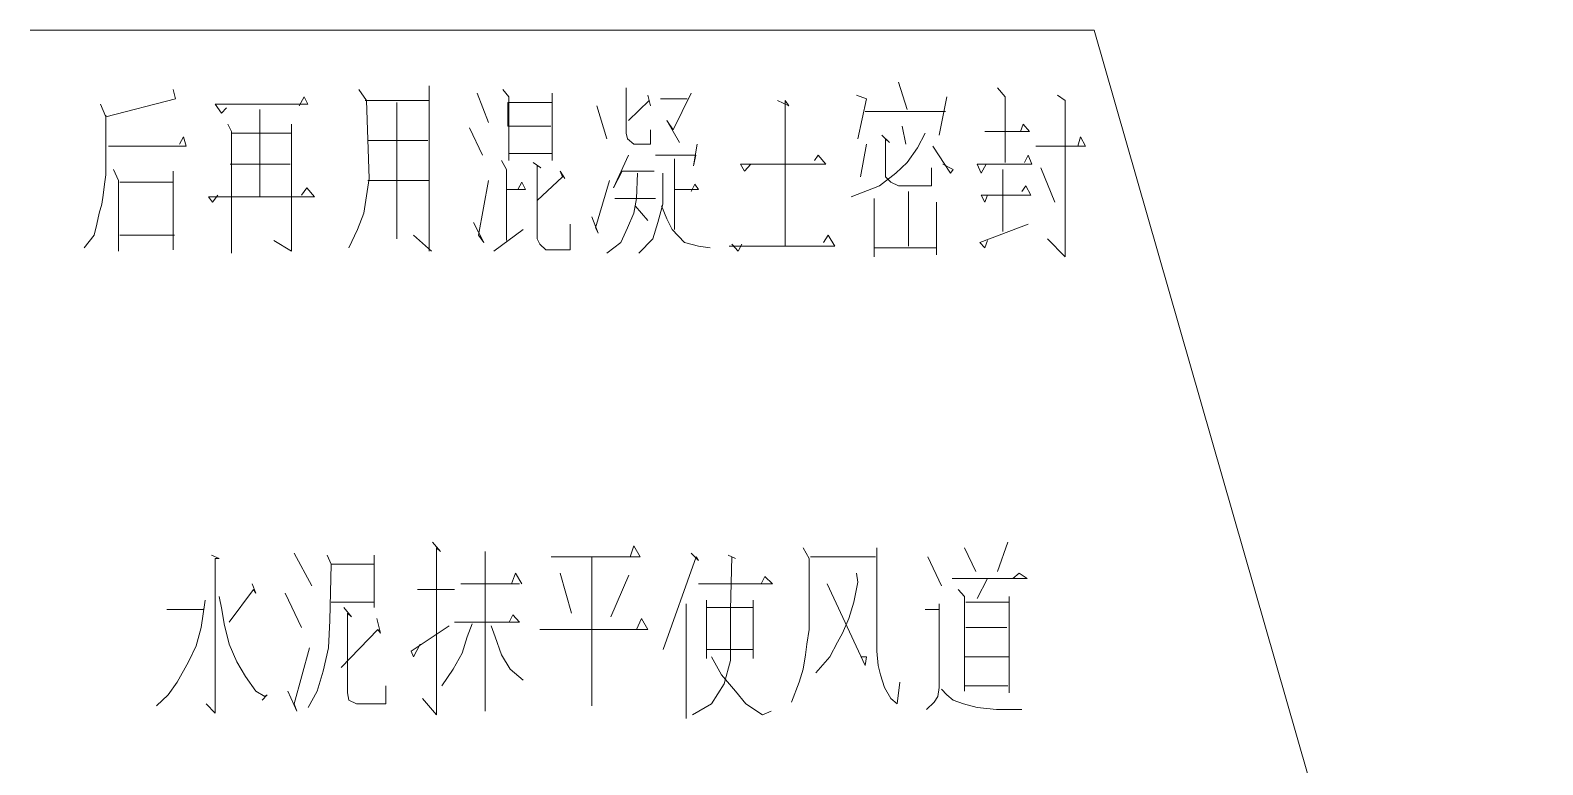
# Model space of a CAD drawing. Header units: millimetres. Extents: x 0 to 414, y 0 to 292.
# Drawn here: x 289.36 to 309.85, y 252.1 to 262.05 of the extents above; entities that cross this region are included whole.
import ezdxf

# ---------------------------------------------------------------- set-up
doc = ezdxf.new("R2010")
doc.units = ezdxf.units.MM

msp = doc.modelspace()

# ---------------------------------------------------------------- linework, layer by layer
at = {"color": 0, "lineweight": 0}
for points in [[(289.362444, 262.050389), (303.773417, 262.050389)], [(303.773417, 262.050389), (309.84825, 240.862556)], [(291.299194, 261.246056), (291.330944, 261.122583), (290.3855, 260.875639), (290.314944, 261.0485)], [(293.8145, 261.246056), (293.916806, 261.097889), (293.952083, 260.039556), (293.881528, 259.570361), (293.796861, 259.348111), (293.676917, 259.101167)], [(293.899167, 261.097889), (294.763472, 261.097889), (294.763472, 261.295444), (294.763472, 259.055306), (294.763472, 260.014861), (293.934444, 260.014861), (294.329556, 260.014861), (294.329556, 259.224639), (294.329556, 261.073194), (294.329556, 260.554611), (293.934444, 260.554611), (294.745833, 260.554611)], [(295.416111, 261.196667), (295.571333, 260.801556)], [(295.761833, 261.246056), (295.8465, 261.147278), (295.8465, 260.282972), (295.8465, 260.38175), (296.432111, 260.38175), (296.432111, 260.282972), (296.432111, 261.196667), (296.432111, 261.073194), (295.828861, 261.073194), (295.828861, 260.752167), (296.414472, 260.752167)], [(297.434, 261.27075), (297.434, 260.653389), (297.451639, 260.579306), (297.536306, 260.505222), (297.762083, 260.505222), (297.762083, 260.702778)], [(298.312417, 261.196667), (298.069, 260.702778), (297.984333, 260.82625), (298.157194, 260.529917)], [(301.120528, 261.344833), (301.240472, 260.974417)], [(302.464611, 261.27075), (302.566917, 261.147278), (302.566917, 260.258278)], [(292.022389, 260.999111), (291.951833, 260.925028), (291.867167, 261.0485), (293.123056, 261.0485), (293.073667, 261.147278), (293.003111, 261.023806)], [(297.035361, 261.023806), (297.172944, 260.579306)], [(297.726806, 261.171972), (297.762083, 261.023806), (297.744444, 261.097889), (297.46575, 260.82625)], [(297.899667, 261.122583), (298.2595, 261.122583)], [(299.483639, 261.097889), (299.638861, 261.023806), (299.585944, 261.097889), (299.585944, 259.125861), (298.827472, 259.125861), (300.25975, 259.125861), (300.171556, 259.274028), (300.104528, 259.17525)], [(300.552556, 261.171972), (300.690139, 261.122583), (300.570194, 260.579306)], [(301.776694, 261.147278), (301.670861, 260.628694)], [(303.276, 261.171972), (303.378306, 261.097889), (303.378306, 258.981222), (303.138417, 259.224639)], [(290.3855, 260.900333), (290.3855, 260.088944), (290.367861, 259.965472), (290.350222, 259.817306), (290.332583, 259.693833), (290.297306, 259.570361), (290.265556, 259.422194), (290.230278, 259.274028), (290.092694, 259.101167)], [(292.470417, 260.974417), (292.470417, 259.792611), (292.470417, 260.233583), (292.071778, 260.233583), (292.883167, 260.233583)], [(300.6725, 260.949722), (301.759056, 260.949722)], [(290.420778, 260.480528), (291.472056, 260.480528), (291.436778, 260.604), (291.383861, 260.505222)], [(292.040028, 260.776861), (292.089417, 260.678083), (292.089417, 259.030611), (292.089417, 260.653389), (292.900806, 260.653389), (292.900806, 260.776861), (292.900806, 259.055306), (292.660917, 259.199944)], [(295.313806, 260.727472), (295.486667, 260.357056)], [(301.483889, 260.653389), (301.378056, 260.455833), (301.240472, 260.258278), (301.08525, 260.113639), (300.863, 259.940778), (300.482, 259.792611)], [(300.898278, 260.628694), (301.000583, 260.529917), (300.947667, 260.579306), (300.947667, 260.06425), (301.018222, 259.990167), (301.120528, 259.940778), (301.568556, 259.940778), (301.568556, 260.187722)], [(301.173444, 260.752167), (301.222833, 260.505222)], [(302.29175, 260.678083), (302.895, 260.678083), (302.810333, 260.776861), (302.775056, 260.678083)], [(302.983194, 260.480528), (303.653472, 260.480528), (303.586444, 260.604), (303.551167, 260.480528)], [(297.829111, 260.357056), (298.379444, 260.357056), (298.347694, 260.212417), (298.397083, 260.505222)], [(300.690139, 260.505222), (300.605472, 260.06425)], [(301.586194, 260.480528), (301.826083, 260.113639), (301.861361, 260.163028), (301.723778, 260.233583)], [(295.744194, 260.282972), (295.81475, 260.163028), (295.81475, 259.199944)], [(296.174583, 260.258278), (296.276889, 260.187722), (296.2275, 260.212417), (296.2275, 259.224639), (296.262778, 259.150556), (296.347444, 259.076472), (296.675528, 259.076472), (296.675528, 259.422194)], [(297.46575, 260.357056), (297.261139, 259.916083), (297.381083, 260.138333), (297.811472, 260.138333)], [(298.086639, 260.307667), (298.086639, 259.348111), (298.086639, 259.891389), (298.414722, 259.891389), (298.361806, 259.965472), (298.312417, 259.866694)], [(299.120278, 260.233583), (299.035611, 260.138333), (298.982694, 260.233583), (300.139806, 260.233583), (300.033972, 260.357056), (299.984583, 260.282972)], [(302.309389, 260.233583), (302.242361, 260.113639), (302.189444, 260.233583), (302.930278, 260.233583), (302.877361, 260.357056), (302.827972, 260.258278)], [(303.050222, 260.187722), (303.240722, 259.718528)], [(290.487806, 260.163028), (290.558361, 260.014861), (290.558361, 259.055306)], [(290.576, 259.990167), (291.299194, 259.990167)], [(291.299194, 260.138333), (291.299194, 259.076472)], [(295.366722, 259.446889), (295.504306, 259.17525), (295.43375, 259.274028), (295.571333, 260.014861)], [(295.81475, 259.891389), (296.072278, 259.891389), (296.019361, 259.990167), (295.966444, 259.891389)], [(296.604972, 260.039556), (296.537944, 260.138333), (296.569694, 260.06425), (296.2275, 259.743222)], [(296.968333, 259.520972), (297.053, 259.298722), (297.017722, 259.372806), (297.208222, 260.014861)], [(297.589222, 260.113639), (297.571583, 259.767917), (297.536306, 259.570361), (297.451639, 259.372806), (297.363444, 259.17525), (297.172944, 259.030611)], [(297.931417, 260.113639), (297.931417, 259.891389), (297.931417, 259.693833), (297.864389, 259.446889), (297.793833, 259.224639), (297.606861, 259.030611)], [(302.535167, 260.163028), (302.535167, 259.323417)], [(291.902444, 259.817306), (291.831889, 259.718528), (291.778972, 259.792611), (293.21125, 259.792611), (293.108944, 259.916083), (293.038389, 259.817306)], [(297.278778, 259.767917), (297.829111, 259.767917)], [(300.792444, 259.767917), (300.792444, 258.981222), (300.792444, 259.101167), (301.639111, 259.101167), (301.639111, 259.005917), (301.639111, 259.718528), (301.639111, 259.150556)], [(301.258111, 259.866694), (301.258111, 259.125861)], [(302.327028, 259.817306), (302.29175, 259.718528), (302.242361, 259.817306), (302.912639, 259.817306), (302.845611, 259.940778), (302.792694, 259.866694)], [(297.553944, 259.669139), (297.726806, 259.471583)], [(297.913778, 259.669139), (297.984333, 259.496278), (298.054889, 259.348111), (298.224222, 259.17525), (298.414722, 259.125861), (298.569944, 259.101167)], [(302.327028, 259.199944), (302.29175, 259.101167), (302.224722, 259.17525), (302.877361, 259.422194)], [(290.576, 259.274028), (291.316833, 259.274028)], [(294.795222, 259.055306), (294.555333, 259.274028)], [(295.641889, 259.055306), (296.037, 259.348111)], [(298.86275, 259.150556), (298.950944, 259.055306), (299.000333, 259.150556)], [(294.812861, 255.11125), (294.918694, 254.987778), (294.865778, 255.037167), (294.865778, 252.772333), (294.675278, 252.994583)], [(296.968333, 252.895806), (296.968333, 254.913694), (296.418, 254.913694), (297.6245, 254.913694), (297.536306, 255.061861), (297.486917, 254.913694)], [(302.602194, 255.11125), (302.464611, 254.716139)], [(291.817778, 254.938389), (291.920083, 254.889), (291.867167, 254.889), (291.867167, 252.797028), (291.747222, 252.9205)], [(292.936083, 254.963083), (293.175972, 254.522111)], [(293.384111, 254.938389), (293.437028, 254.814917), (293.419389, 254.052917), (293.40175, 253.6825), (293.331194, 253.365), (293.246528, 253.093361), (293.126583, 252.871111)], [(293.437028, 254.814917), (294.022639, 254.814917), (294.022639, 254.938389), (294.022639, 254.225778), (294.022639, 254.299861), (293.437028, 254.299861)], [(295.193861, 254.546806), (295.987611, 254.546806), (295.521944, 254.546806), (295.521944, 254.987778), (295.521944, 252.821722), (295.521944, 254.028222), (295.109194, 254.028222), (295.987611, 254.028222), (295.899417, 254.127), (295.850028, 254.028222)], [(298.312417, 254.963083), (298.414722, 254.864306), (298.382972, 254.913694), (297.934944, 253.657806)], [(298.813361, 254.938389), (298.915667, 254.889), (298.86275, 254.913694), (298.848639, 254.201083), (298.848639, 253.830667), (298.848639, 253.509639), (298.760444, 253.192139), (298.587583, 252.9205), (298.330056, 252.772333)], [(299.829361, 255.037167), (299.914028, 254.889), (299.914028, 253.929444), (299.882278, 253.731889), (299.864639, 253.583722), (299.829361, 253.389694), (299.776444, 253.216833), (299.674139, 252.945194)], [(299.931667, 254.913694), (300.810083, 254.913694)], [(300.827722, 255.037167), (300.827722, 253.633111), (300.845361, 253.439083), (300.880639, 253.315611), (300.933556, 253.14275), (301.018222, 252.994583), (301.102889, 252.9205), (301.138167, 253.216833)], [(301.519167, 254.913694), (301.706139, 254.522111)], [(302.016583, 255.037167), (302.171806, 254.716139)], [(295.881778, 254.546806), (295.934694, 254.691444), (296.019361, 254.546806)], [(296.537944, 254.691444), (296.693167, 254.151694)], [(297.469278, 254.66675), (297.225861, 254.102306)], [(298.414722, 254.546806), (299.416611, 254.546806), (299.310778, 254.645583), (299.261389, 254.546806)], [(300.552556, 254.691444), (300.570194, 254.5715), (300.517278, 254.299861), (300.45025, 254.077611), (300.362056, 253.880056), (300.295028, 253.756583), (300.192722, 253.559028), (300.002222, 253.340306)], [(301.84725, 254.620889), (302.86325, 254.620889), (302.757417, 254.691444), (302.67275, 254.620889)], [(292.368111, 254.546806), (292.4175, 254.423333), (292.38575, 254.472722), (292.057667, 254.028222)], [(294.60825, 254.472722), (295.109194, 254.472722)], [(300.157444, 254.546806), (300.6725, 253.439083), (300.690139, 253.559028), (300.623111, 253.559028)], [(301.931917, 254.472722), (302.016583, 254.373944), (302.016583, 253.093361)], [(302.327028, 254.620889), (302.189444, 254.34925)], [(291.214528, 254.201083), (291.711944, 254.201083), (291.729583, 254.324556), (291.676667, 253.954139), (291.609639, 253.707194), (291.507333, 253.488472), (291.352111, 253.216833), (291.228639, 253.043972), (291.073417, 252.895806)], [(291.920083, 254.373944), (291.955361, 254.201083), (291.987111, 254.003528), (292.057667, 253.731889), (292.159972, 253.488472), (292.279917, 253.290917), (292.4175, 253.093361), (292.540972, 253.019278), (292.572722, 253.043972), (292.505694, 252.969889)], [(292.816139, 254.423333), (293.038389, 253.954139)], [(298.245389, 254.275167), (298.245389, 252.722944)], [(298.520556, 254.324556), (298.520556, 253.534333), (298.520556, 253.657806), (299.155556, 253.657806), (299.155556, 253.534333), (299.155556, 254.324556), (299.155556, 254.225778), (298.520556, 254.225778)], [(301.674389, 254.275167), (301.674389, 253.14275), (301.65675, 253.019278), (301.603833, 252.945194), (301.501528, 252.846417)], [(302.034222, 254.299861), (302.619833, 254.299861)], [(302.619833, 254.373944), (302.619833, 253.068667)], [(294.057917, 254.077611), (294.107306, 253.880056), (294.072028, 253.929444), (293.574611, 253.414389)], [(293.609889, 254.225778), (293.712194, 254.102306), (293.659278, 254.151694), (293.659278, 253.068667), (293.676917, 252.969889), (293.779222, 252.9205), (294.177861, 252.9205), (294.177861, 253.167444)], [(296.262778, 253.929444), (297.726806, 253.929444), (297.642139, 254.077611), (297.571583, 253.929444)], [(301.483889, 254.201083), (301.674389, 254.201083)], [(294.643528, 253.731889), (294.555333, 253.559028), (294.520056, 253.633111), (295.038639, 253.978833)], [(295.349083, 254.003528), (295.278528, 253.830667), (295.2115, 253.608417), (295.091556, 253.389694), (294.936333, 253.167444)], [(295.606611, 253.978833), (295.659528, 253.830667), (295.744194, 253.583722), (295.864139, 253.389694), (296.037, 253.241528)], [(302.034222, 253.954139), (302.588083, 253.954139)], [(292.851417, 253.093361), (292.971361, 252.821722), (292.936083, 252.9205), (293.144222, 253.6825)], [(298.587583, 253.559028), (298.725167, 253.315611), (298.915667, 253.093361), (299.05325, 252.9205), (299.279028, 252.772333), (299.398972, 252.821722)], [(302.016583, 253.559028), (302.619833, 253.559028)], [(301.706139, 253.118056), (301.776694, 253.043972), (301.861361, 252.969889), (302.002472, 252.9205), (302.189444, 252.871111), (302.4505, 252.846417), (302.792694, 252.846417)], [(302.016583, 253.167444), (302.602194, 253.167444)]]:
    msp.add_lwpolyline(points, dxfattribs=at)

doc.saveas('drawing.dxf')
